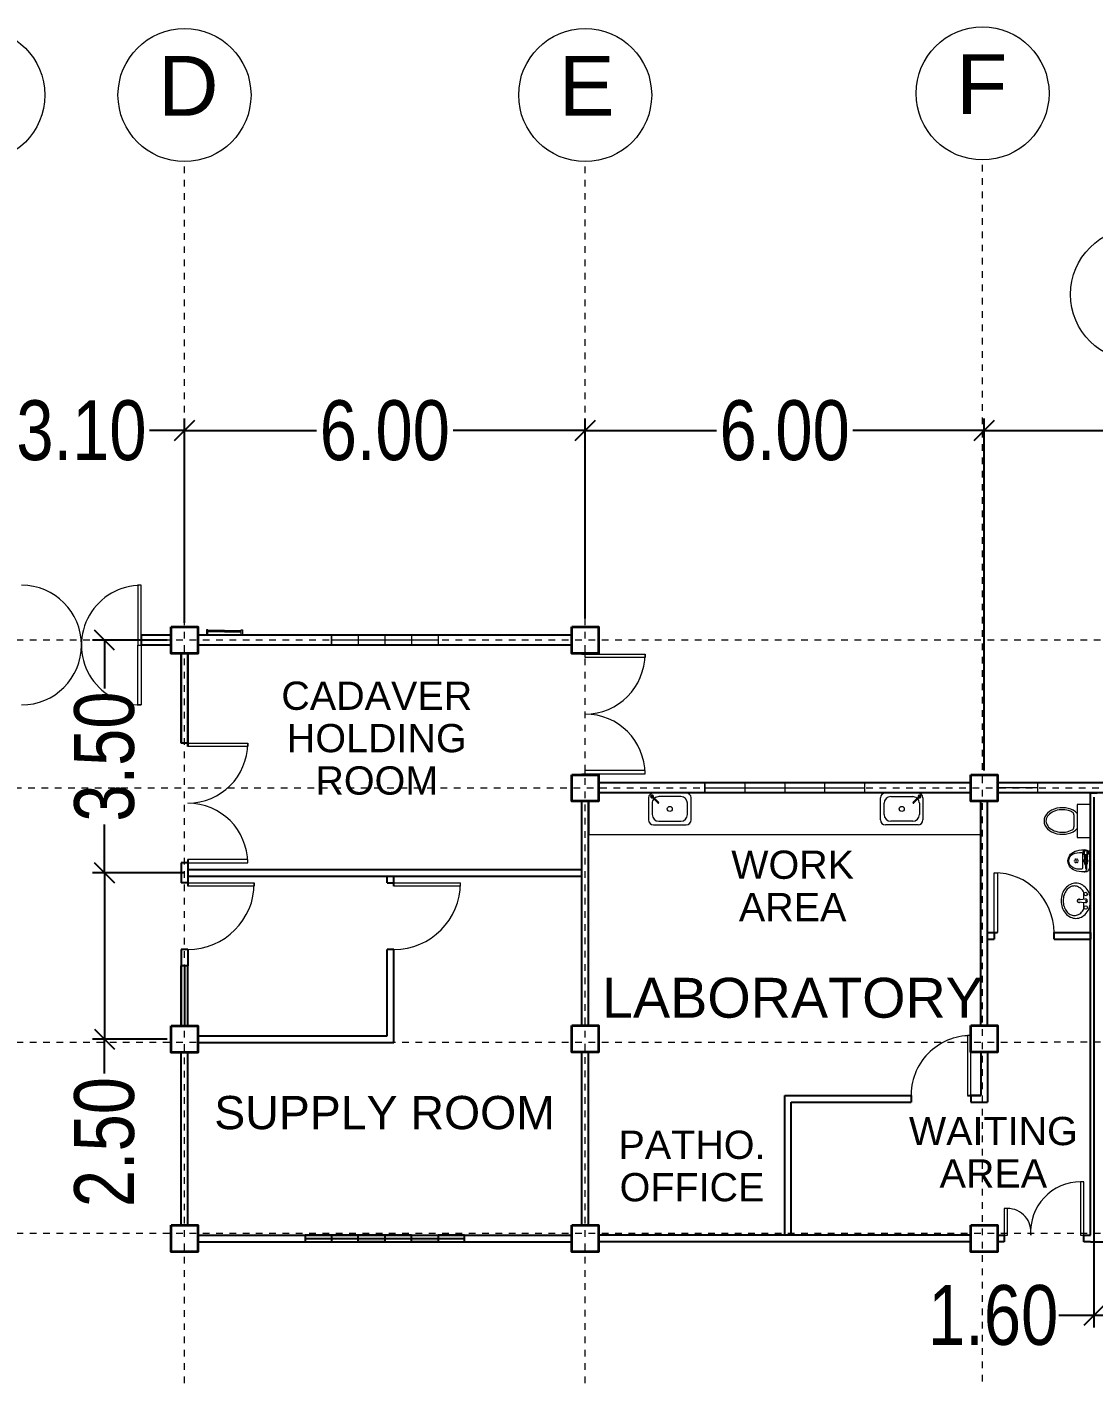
# Model space of a CAD drawing. Header units: millimetres. Extents: x 63005 to 126950, y 36019 to 74749.
# Drawn here: x 63070.4 to 63086.43, y 36330.57 to 36350.85 of the extents above; entities that cross this region are included whole.
import ezdxf

# ---------------------------------------------------------------- set-up
doc = ezdxf.new("R2010")
doc.units = ezdxf.units.MM
doc.header["$LTSCALE"] = 0.04
doc.linetypes.add('PHANTOM', pattern=[2.5, 1.25, -0.25, 0.25, -0.25, 0.25, -0.25])
doc.styles.get("Standard").update_dxf_attribs({"font": 'arial.ttf', "width": 0.8})
doc.styles.add('SWISSLT175', font='swissl.ttf', dxfattribs={"height": 0.175})
doc.dimstyles.new('dimension', dxfattribs={"dimtxt": 0.9, "dimasz": 0.3, "dimexe": 0.18, "dimexo": 0.0625, "dimgap": 0.09, "dimtad": 0, "dimzin": 0, "dimdsep": 46, "dimtxsty": 'Standard', "dimblk": 'OBLIQUE', "dimcen": 0.09, "dimclrd": 256, "dimclre": 256, "dimclrt": 256, "dimadec": 0, "dimazin": 0, "dimtfac": 1, "dimtofl": 0, "dimtmove": 0, "dimatfit": 3, "dimldrblk": 'OBLIQUE', "dimfxl": 1, "dimtolj": 1, "dimtzin": 0, "dimarcsym": 0})

# ---------------------------------------------------------------- blocks, each defined once
blk = doc.blocks.new('_Oblique')
at = {"color": 0, "linetype": 'ByBlock', "lineweight": -2}
blk.add_line((-0.5, -0.5), (0.5, 0.5), dxfattribs=at)
blk = doc.blocks.new('*D101')
at = {"lineweight": -2, "transparency": 16777216}
for p, q in [((63069.673, 36341.883), (63069.673, 36344.954)), ((63072.773, 36341.883), (63072.773, 36344.954)), ((63069.673, 36344.774), (63070.199, 36344.774)), ((63072.773, 36344.774), (63072.246, 36344.774))]:
    blk.add_line(p, q, dxfattribs=at)
at = {"layer": 'Defpoints', "color": 0, "lineweight": 25, "transparency": 16777216}
for p in [(63072.773, 36344.774), (63069.673, 36341.821), (63072.773, 36341.821)]:
    blk.add_point(p, dxfattribs=at)
at = {"lineweight": -2, "transparency": 16777216, "xscale": 0.3, "yscale": 0.3, "zscale": 0.3, "rotation": 180}
blk.add_blockref('_Oblique', (63069.673, 36344.774), dxfattribs=at)
at = {"lineweight": -2, "transparency": 16777216, "xscale": 0.3, "yscale": 0.3, "zscale": 0.3}
blk.add_blockref('_Oblique', (63072.773, 36344.774), dxfattribs=at)
at = {"lineweight": 5, "transparency": 16777216, "insert": (63071.223, 36344.774), "char_height": 0.9, "attachment_point": 5}
blk.add_mtext('\\A1;3.10', dxfattribs=at)
blk = doc.blocks.new('*D102')
at = {"lineweight": -2, "transparency": 16777216}
for p, q in [((63072.773, 36341.883), (63072.773, 36344.954)), ((63078.798, 36341.946), (63078.798, 36344.954)), ((63072.773, 36344.774), (63074.759, 36344.774)), ((63078.798, 36344.774), (63076.811, 36344.774))]:
    blk.add_line(p, q, dxfattribs=at)
at = {"layer": 'Defpoints', "color": 0, "lineweight": 25, "transparency": 16777216}
for p in [(63078.798, 36344.774), (63072.773, 36341.821), (63078.798, 36341.883)]:
    blk.add_point(p, dxfattribs=at)
at = {"lineweight": -2, "transparency": 16777216, "xscale": 0.3, "yscale": 0.3, "zscale": 0.3, "rotation": 180}
blk.add_blockref('_Oblique', (63072.773, 36344.774), dxfattribs=at)
at = {"lineweight": -2, "transparency": 16777216, "xscale": 0.3, "yscale": 0.3, "zscale": 0.3}
blk.add_blockref('_Oblique', (63078.798, 36344.774), dxfattribs=at)
at = {"lineweight": 5, "transparency": 16777216, "insert": (63075.785, 36344.774), "char_height": 0.9, "attachment_point": 5}
blk.add_mtext('\\A1;6.00', dxfattribs=at)
blk = doc.blocks.new('*D103')
at = {"lineweight": -2, "transparency": 16777216}
for p, q in [((63078.798, 36341.946), (63078.798, 36344.954)), ((63084.798, 36339.661), (63084.798, 36344.954)), ((63078.798, 36344.774), (63080.772, 36344.774)), ((63084.798, 36344.774), (63082.823, 36344.774))]:
    blk.add_line(p, q, dxfattribs=at)
at = {"layer": 'Defpoints', "color": 0, "lineweight": 25, "transparency": 16777216}
for p in [(63084.798, 36344.774), (63078.798, 36341.883), (63084.798, 36339.599)]:
    blk.add_point(p, dxfattribs=at)
at = {"lineweight": -2, "transparency": 16777216, "xscale": 0.3, "yscale": 0.3, "zscale": 0.3, "rotation": 180}
blk.add_blockref('_Oblique', (63078.798, 36344.774), dxfattribs=at)
at = {"lineweight": -2, "transparency": 16777216, "xscale": 0.3, "yscale": 0.3, "zscale": 0.3}
blk.add_blockref('_Oblique', (63084.798, 36344.774), dxfattribs=at)
at = {"lineweight": 5, "transparency": 16777216, "insert": (63081.798, 36344.774), "char_height": 0.9, "attachment_point": 5}
blk.add_mtext('\\A1;6.00', dxfattribs=at)
blk = doc.blocks.new('*D104')
at = {"lineweight": -2, "transparency": 16777216}
for p, q in [((63084.798, 36339.661), (63084.798, 36344.954)), ((63090.798, 36339.661), (63090.798, 36344.954)), ((63084.798, 36344.774), (63086.772, 36344.774)), ((63090.798, 36344.774), (63088.823, 36344.774))]:
    blk.add_line(p, q, dxfattribs=at)
at = {"layer": 'Defpoints', "color": 0, "lineweight": 25, "transparency": 16777216}
for p in [(63090.798, 36344.774), (63084.798, 36339.599), (63090.798, 36339.599)]:
    blk.add_point(p, dxfattribs=at)
at = {"lineweight": -2, "transparency": 16777216, "xscale": 0.3, "yscale": 0.3, "zscale": 0.3, "rotation": 180}
blk.add_blockref('_Oblique', (63084.798, 36344.774), dxfattribs=at)
at = {"lineweight": -2, "transparency": 16777216, "xscale": 0.3, "yscale": 0.3, "zscale": 0.3}
blk.add_blockref('_Oblique', (63090.798, 36344.774), dxfattribs=at)
at = {"lineweight": 5, "transparency": 16777216, "insert": (63087.798, 36344.774), "char_height": 0.9, "attachment_point": 5}
blk.add_mtext('\\A1;6.00', dxfattribs=at)
blk = doc.blocks.new('*D122')
at = {"lineweight": -2, "transparency": 16777216}
for p, q in [((63086.448, 36339.261), (63086.448, 36331.286)), ((63088.103, 36339.261), (63088.103, 36331.286)), ((63086.448, 36331.466), (63085.923, 36331.466)), ((63088.103, 36331.466), (63086.448, 36331.466))]:
    blk.add_line(p, q, dxfattribs=at)
at = {"layer": 'Defpoints', "color": 0, "lineweight": 25, "transparency": 16777216}
for p in [(63086.448, 36339.324), (63088.103, 36339.324), (63088.103, 36331.466)]:
    blk.add_point(p, dxfattribs=at)
at = {"lineweight": -2, "transparency": 16777216, "xscale": 0.3, "yscale": 0.3, "zscale": 0.3, "rotation": 180}
blk.add_blockref('_Oblique', (63086.448, 36331.466), dxfattribs=at)
at = {"lineweight": -2, "transparency": 16777216, "xscale": 0.3, "yscale": 0.3, "zscale": 0.3}
blk.add_blockref('_Oblique', (63088.103, 36331.466), dxfattribs=at)
at = {"lineweight": 5, "transparency": 16777216, "insert": (63084.933, 36331.466), "char_height": 0.9, "attachment_point": 5}
blk.add_mtext('\\A1;1.60', dxfattribs=at)
blk = doc.blocks.new('*D133')
at = {"lineweight": -2, "transparency": 16777216}
for p, q in [((63072.51, 36341.622), (63071.39, 36341.622)), ((63071.57, 36341.622), (63071.57, 36340.895)), ((63071.57, 36338.121), (63071.57, 36338.848)), ((63072.76, 36338.121), (63071.39, 36338.121))]:
    blk.add_line(p, q, dxfattribs=at)
at = {"layer": 'Defpoints', "color": 0, "lineweight": 25, "transparency": 16777216}
for p in [(63072.573, 36341.622), (63071.57, 36338.121), (63072.823, 36338.121)]:
    blk.add_point(p, dxfattribs=at)
at = {"lineweight": -2, "transparency": 16777216, "xscale": 0.3, "yscale": 0.3, "zscale": 0.3}
for p, rotation in [((63071.57, 36341.622), 90), ((63071.57, 36338.121), 270)]:
    blk.add_blockref('_Oblique', p, dxfattribs=dict(at, rotation=rotation))
at = {"lineweight": 5, "transparency": 16777216, "insert": (63071.57, 36339.871), "char_height": 0.9, "attachment_point": 5, "rotation": 90}
blk.add_mtext('\\A1;3.50', dxfattribs=at)
blk = doc.blocks.new('*D134')
at = {"lineweight": -2, "transparency": 16777216}
for p, q in [((63072.76, 36338.121), (63071.39, 36338.121)), ((63071.57, 36338.121), (63071.57, 36335.622)), ((63072.51, 36335.622), (63071.39, 36335.622)), ((63071.57, 36335.102), (63071.57, 36335.622))]:
    blk.add_line(p, q, dxfattribs=at)
at = {"layer": 'Defpoints', "color": 0, "lineweight": 25, "transparency": 16777216}
for p in [(63072.823, 36338.121), (63071.57, 36335.622), (63072.573, 36335.622)]:
    blk.add_point(p, dxfattribs=at)
at = {"lineweight": -2, "transparency": 16777216, "xscale": 0.3, "yscale": 0.3, "zscale": 0.3}
for p, rotation in [((63071.57, 36338.121), 90), ((63071.57, 36335.622), 270)]:
    blk.add_blockref('_Oblique', p, dxfattribs=dict(at, rotation=rotation))
at = {"lineweight": 5, "transparency": 16777216, "insert": (63071.57, 36334.072), "char_height": 0.9, "attachment_point": 5, "rotation": 90}
blk.add_mtext('\\A1;2.50', dxfattribs=at)

msp = doc.modelspace()

# ---------------------------------------------------------------- linework, layer by layer
at = {"color": 0, "linetype": 'PHANTOM', "lineweight": 5, "transparency": 33554495}
for p, q in [((63072.773, 36300.646), (63072.773, 36348.821)), ((63078.798, 36300.648), (63078.798, 36348.821)), ((63084.773, 36303.671), (63084.773, 36348.846)), ((63110.348, 36341.624), (63040.973, 36341.621)), ((63094.723, 36339.399), (63044.972, 36339.395)), ((63110.348, 36335.574), (63040.973, 36335.571)), ((63110.348, 36332.699), (63040.972, 36332.696))]:
    msp.add_line(p, q, dxfattribs=at)
at = {"color": 1, "lineweight": 13}
for p, q in [((63072.123, 36342.448), (63072.073, 36342.448)), ((63072.073, 36342.448), (63072.073, 36341.548)), ((63072.123, 36341.548), (63072.123, 36342.448)), ((63072.073, 36340.648), (63072.073, 36341.548)), ((63072.073, 36341.548), (63072.123, 36341.548)), ((63072.073, 36341.548), (63072.123, 36341.548)), ((63072.123, 36341.598), (63072.123, 36341.498)), ((63072.123, 36341.548), (63072.123, 36340.648)), ((63072.123, 36341.498), (63072.123, 36340.648)), ((63078.748, 36341.423), (63078.748, 36341.411)), ((63078.748, 36341.411), (63078.798, 36341.411)), ((63078.798, 36341.411), (63079.698, 36341.411)), ((63078.798, 36341.361), (63078.798, 36341.411)), ((63078.848, 36341.411), (63078.848, 36341.423)), ((63079.698, 36341.411), (63079.698, 36341.361)), ((63079.698, 36341.361), (63078.798, 36341.361)), ((63072.123, 36340.648), (63072.073, 36340.648)), ((63072.823, 36340.071), (63073.723, 36340.071)), ((63073.723, 36340.021), (63072.823, 36340.021)), ((63073.723, 36340.071), (63073.723, 36340.021)), ((63078.748, 36339.599), (63078.748, 36339.611)), ((63078.748, 36339.611), (63078.798, 36339.611)), ((63079.698, 36339.661), (63078.798, 36339.661)), ((63078.798, 36339.611), (63078.798, 36339.661)), ((63078.798, 36339.611), (63079.698, 36339.611)), ((63078.848, 36339.599), (63078.848, 36339.611)), ((63079.698, 36339.611), (63079.698, 36339.661)), ((63073.723, 36338.321), (63072.823, 36338.321)), ((63072.823, 36338.271), (63073.723, 36338.271)), ((63073.723, 36338.271), (63073.723, 36338.321)), ((63072.823, 36337.971), (63073.823, 36337.971)), ((63073.823, 36337.971), (63073.823, 36337.921)), ((63075.923, 36337.971), (63076.923, 36337.971)), ((63084.948, 36337.224), (63084.948, 36338.124)), ((63084.948, 36338.124), (63084.998, 36338.124)), ((63084.998, 36338.124), (63084.998, 36337.224)), ((63073.823, 36337.921), (63072.823, 36337.921)), ((63076.923, 36337.921), (63075.923, 36337.921)), ((63084.598, 36335.674), (63084.548, 36335.674)), ((63084.548, 36335.674), (63084.548, 36334.774)), ((63084.598, 36334.774), (63084.598, 36335.674))]:
    msp.add_line(p, q, dxfattribs=at)
at = {"color": 4, "lineweight": 25}
for p, q in [((63072.573, 36341.698), (63072.123, 36341.698)), ((63072.573, 36341.698), (63072.123, 36341.698)), ((63072.123, 36341.698), (63072.123, 36341.548)), ((63078.598, 36341.698), (63072.973, 36341.698)), ((63072.573, 36341.548), (63072.123, 36341.548)), ((63072.723, 36340.071), (63072.723, 36341.421)), ((63072.723, 36341.421), (63072.723, 36340.071)), ((63072.823, 36340.021), (63072.823, 36341.421)), ((63072.823, 36341.421), (63072.823, 36340.021)), ((63078.598, 36341.548), (63072.973, 36341.548)), ((63072.823, 36340.071), (63072.723, 36340.071)), ((63084.598, 36339.474), (63078.998, 36339.474)), ((63090.598, 36339.474), (63084.998, 36339.474)), ((63078.748, 36335.824), (63078.748, 36339.199)), ((63078.748, 36338.671), (63078.748, 36339.199)), ((63078.848, 36335.824), (63078.848, 36339.199)), ((63078.848, 36339.199), (63078.848, 36338.699)), ((63084.598, 36339.324), (63078.998, 36339.324)), ((63084.748, 36335.824), (63084.748, 36339.199)), ((63084.848, 36335.824), (63084.848, 36339.199)), ((63090.598, 36339.324), (63084.998, 36339.324)), ((63086.398, 36332.674), (63086.398, 36339.324)), ((63072.723, 36338.271), (63072.723, 36337.971)), ((63072.823, 36338.271), (63072.723, 36338.271)), ((63072.823, 36338.321), (63072.823, 36337.921)), ((63072.823, 36338.171), (63078.748, 36338.171)), ((63072.823, 36337.971), (63072.723, 36337.971)), ((63072.823, 36338.071), (63078.748, 36338.071)), ((63075.823, 36337.971), (63075.823, 36338.071)), ((63075.823, 36337.971), (63075.923, 36337.971)), ((63075.923, 36337.921), (63075.923, 36338.071)), ((63084.848, 36337.224), (63084.998, 36337.224)), ((63084.948, 36337.224), (63084.948, 36337.124)), ((63085.848, 36337.224), (63086.398, 36337.224)), ((63085.848, 36337.124), (63085.848, 36337.224)), ((63072.723, 36336.971), (63072.723, 36336.722)), ((63072.823, 36336.971), (63072.723, 36336.971)), ((63072.823, 36336.971), (63072.823, 36336.722)), ((63075.923, 36336.971), (63075.823, 36336.971)), ((63075.823, 36335.672), (63075.823, 36336.971)), ((63075.923, 36335.572), (63075.923, 36336.971)), ((63084.848, 36337.124), (63084.948, 36337.124)), ((63085.848, 36337.124), (63086.398, 36337.124)), ((63072.973, 36335.672), (63075.823, 36335.672)), ((63072.973, 36335.572), (63075.823, 36335.572)), ((63072.723, 36332.822), (63072.723, 36335.422)), ((63072.823, 36332.822), (63072.823, 36335.422)), ((63078.748, 36332.824), (63078.748, 36335.424)), ((63078.848, 36332.824), (63078.848, 36335.424)), ((63084.748, 36335.424), (63084.748, 36334.774)), ((63084.848, 36335.424), (63084.848, 36334.674)), ((63081.798, 36332.674), (63081.798, 36334.774)), ((63081.798, 36334.774), (63083.698, 36334.774)), ((63083.698, 36334.774), (63083.698, 36334.674)), ((63084.548, 36334.774), (63084.748, 36334.774)), ((63084.748, 36334.774), (63084.598, 36334.774)), ((63084.598, 36334.774), (63084.598, 36334.674)), ((63081.898, 36332.674), (63081.898, 36334.674)), ((63081.898, 36334.674), (63083.698, 36334.674)), ((63084.598, 36334.674), (63084.748, 36334.674)), ((63084.748, 36334.674), (63084.848, 36334.674)), ((63072.973, 36332.672), (63078.598, 36332.672)), ((63072.973, 36332.572), (63078.598, 36332.572)), ((63084.598, 36332.674), (63078.998, 36332.674)), ((63084.598, 36332.574), (63078.998, 36332.574)), ((63084.998, 36332.674), (63085.098, 36332.674)), ((63085.098, 36332.574), (63084.998, 36332.574)), ((63085.098, 36332.674), (63085.098, 36332.574)), ((63086.298, 36332.674), (63086.398, 36332.674)), ((63086.298, 36332.574), (63086.298, 36332.674)), ((63086.398, 36332.574), (63086.298, 36332.574)), ((63086.398, 36332.574), (63088.553, 36332.574))]:
    msp.add_line(p, q, dxfattribs=at)
at = {"color": 0, "lineweight": 9}
for p, q in [((63073.123, 36341.776), (63073.103, 36341.776)), ((63073.103, 36341.776), (63073.103, 36341.696)), ((63073.123, 36341.696), (63073.123, 36341.776)), ((63073.373, 36341.766), (63073.123, 36341.766)), ((63073.373, 36341.746), (63073.123, 36341.746)), ((63073.373, 36341.766), (63073.623, 36341.766)), ((63073.373, 36341.746), (63073.623, 36341.746)), ((63073.623, 36341.696), (63073.623, 36341.776)), ((63073.623, 36341.776), (63073.643, 36341.776)), ((63073.643, 36341.776), (63073.643, 36341.696)), ((63075.785, 36341.698), (63074.985, 36341.698)), ((63074.985, 36341.698), (63074.985, 36341.548)), ((63076.585, 36341.623), (63074.985, 36341.623)), ((63075.385, 36341.698), (63075.385, 36341.548)), ((63075.785, 36341.698), (63076.585, 36341.698)), ((63075.785, 36341.698), (63075.785, 36341.548)), ((63076.185, 36341.698), (63076.185, 36341.548)), ((63076.585, 36341.698), (63076.585, 36341.548)), ((63081.798, 36339.474), (63080.598, 36339.474)), ((63080.598, 36339.474), (63080.598, 36339.324)), ((63080.598, 36339.399), (63082.998, 36339.399)), ((63081.198, 36339.474), (63081.198, 36339.324)), ((63081.798, 36339.474), (63082.998, 36339.474)), ((63081.798, 36339.474), (63081.798, 36339.324)), ((63082.398, 36339.474), (63082.398, 36339.324)), ((63082.998, 36339.474), (63082.998, 36339.324)), ((63084.998, 36339.474), (63085.598, 36339.474)), ((63085.598, 36339.399), (63084.998, 36339.399)), ((63085.598, 36339.474), (63085.598, 36339.324)), ((63078.848, 36338.699), (63084.748, 36338.699))]:
    msp.add_line(p, q, dxfattribs=at)
at = {"lineweight": 9, "ltscale": 0.4}
for p, q in [((63079.751, 36339.249), (63079.751, 36338.919)), ((63079.798, 36339.264), (63079.889, 36339.173)), ((63079.81, 36339.277), (63079.901, 36339.186)), ((63080.316, 36339.324), (63079.826, 36339.324)), ((63080.236, 36339.269), (63079.906, 36339.269)), ((63080.391, 36338.919), (63080.391, 36339.249)), ((63083.238, 36338.919), (63083.238, 36339.249)), ((63083.313, 36339.324), (63083.803, 36339.324)), ((63083.393, 36339.269), (63083.723, 36339.269)), ((63083.819, 36339.277), (63083.728, 36339.186)), ((63083.831, 36339.264), (63083.74, 36339.173)), ((63083.878, 36339.249), (63083.878, 36338.919)), ((63079.806, 36339.169), (63079.806, 36338.999)), ((63080.336, 36338.999), (63080.336, 36339.169)), ((63083.293, 36338.999), (63083.293, 36339.169)), ((63083.823, 36339.169), (63083.823, 36338.999)), ((63079.826, 36338.844), (63080.316, 36338.844)), ((63079.906, 36338.899), (63080.236, 36338.899)), ((63083.803, 36338.844), (63083.313, 36338.844)), ((63083.723, 36338.899), (63083.393, 36338.899))]:
    msp.add_line(p, q, dxfattribs=at)
at = {"color": 0, "lineweight": -2}
for p, q in [((63086.398, 36339.324), (63086.498, 36339.324)), ((63086.398, 36337.224), (63086.398, 36337.124)), ((63072.723, 36335.822), (63072.723, 36336.722)), ((63072.723, 36336.722), (63072.723, 36335.822)), ((63072.823, 36336.722), (63072.723, 36336.722)), ((63072.773, 36336.722), (63072.773, 36335.822)), ((63072.823, 36335.822), (63072.823, 36336.722)), ((63072.823, 36335.822), (63072.823, 36336.722)), ((63075.823, 36335.572), (63075.923, 36335.572)), ((63075.785, 36332.672), (63074.585, 36332.672)), ((63074.585, 36332.672), (63074.585, 36332.572)), ((63074.585, 36332.622), (63076.985, 36332.622)), ((63074.585, 36332.572), (63076.985, 36332.572)), ((63075.385, 36332.672), (63074.985, 36332.672)), ((63074.985, 36332.672), (63074.985, 36332.572)), ((63075.385, 36332.572), (63075.385, 36332.672)), ((63075.785, 36332.572), (63075.385, 36332.572)), ((63076.185, 36332.672), (63075.785, 36332.672)), ((63075.785, 36332.672), (63075.785, 36332.572)), ((63076.185, 36332.572), (63076.185, 36332.672)), ((63076.585, 36332.572), (63076.185, 36332.572)), ((63076.985, 36332.672), (63076.585, 36332.672)), ((63076.585, 36332.672), (63076.585, 36332.572)), ((63076.985, 36332.572), (63076.985, 36332.672))]:
    msp.add_line(p, q, dxfattribs=at)
at = {"lineweight": 9}
for p, q in [((63086.148, 36338.993), (63086.148, 36338.812)), ((63086.398, 36339.152), (63086.198, 36339.152)), ((63086.198, 36339.152), (63086.198, 36338.652)), ((63086.398, 36338.652), (63086.398, 36339.152)), ((63086.198, 36338.652), (63086.398, 36338.652)), ((63086.285, 36338.439), (63086.283, 36338.439)), ((63086.285, 36338.408), (63086.283, 36338.408)), ((63086.285, 36338.405), (63086.285, 36338.441)), ((63086.293, 36338.438), (63086.285, 36338.438)), ((63086.293, 36338.429), (63086.285, 36338.429)), ((63086.293, 36338.417), (63086.285, 36338.417)), ((63086.293, 36338.408), (63086.285, 36338.408)), ((63086.303, 36338.444), (63086.288, 36338.444)), ((63086.303, 36338.402), (63086.288, 36338.402)), ((63086.293, 36338.438), (63086.293, 36338.444)), ((63086.293, 36338.417), (63086.293, 36338.429)), ((63086.293, 36338.402), (63086.293, 36338.408)), ((63086.303, 36338.402), (63086.303, 36338.444)), ((63086.303, 36338.38), (63086.303, 36338.368)), ((63086.307, 36338.396), (63086.307, 36338.447)), ((63086.308, 36338.396), (63086.307, 36338.396)), ((63086.308, 36338.396), (63086.348, 36338.396)), ((63086.308, 36338.396), (63086.308, 36338.382)), ((63086.347, 36338.382), (63086.308, 36338.382)), ((63086.347, 36338.367), (63086.308, 36338.367)), ((63086.311, 36338.367), (63086.311, 36338.353)), ((63086.314, 36338.38), (63086.314, 36338.368)), ((63086.317, 36338.38), (63086.314, 36338.38)), ((63086.317, 36338.368), (63086.314, 36338.368)), ((63086.317, 36338.38), (63086.317, 36338.368)), ((63086.339, 36338.38), (63086.339, 36338.368)), ((63086.342, 36338.38), (63086.339, 36338.38)), ((63086.342, 36338.368), (63086.339, 36338.368)), ((63086.342, 36338.38), (63086.342, 36338.368)), ((63086.345, 36338.367), (63086.345, 36338.353)), ((63086.348, 36338.396), (63086.348, 36338.382)), ((63086.348, 36338.396), (63086.349, 36338.396)), ((63086.349, 36338.396), (63086.349, 36338.447)), ((63086.367, 36338.444), (63086.351, 36338.444)), ((63086.367, 36338.402), (63086.351, 36338.402)), ((63086.353, 36338.38), (63086.353, 36338.368)), ((63086.357, 36338.435), (63086.357, 36338.444)), ((63086.367, 36338.435), (63086.357, 36338.435)), ((63086.357, 36338.413), (63086.357, 36338.433)), ((63086.367, 36338.433), (63086.357, 36338.433)), ((63086.367, 36338.413), (63086.357, 36338.413)), ((63086.357, 36338.402), (63086.357, 36338.411)), ((63086.367, 36338.411), (63086.357, 36338.411)), ((63086.367, 36338.433), (63086.367, 36338.435)), ((63086.367, 36338.411), (63086.367, 36338.413)), ((63086.37, 36338.407), (63086.37, 36338.44)), ((63086.382, 36338.439), (63086.37, 36338.439)), ((63086.382, 36338.408), (63086.37, 36338.408)), ((63086.394, 36338.458), (63086.386, 36338.456)), ((63086.394, 36338.388), (63086.386, 36338.39)), ((63086.394, 36338.388), (63086.394, 36338.458)), ((63086.398, 36338.458), (63086.394, 36338.458)), ((63086.398, 36338.388), (63086.394, 36338.388)), ((63086.398, 36338.388), (63086.398, 36338.458)), ((63086.302, 36338.313), (63086.302, 36338.292)), ((63086.324, 36338.33), (63086.306, 36338.319)), ((63086.306, 36338.286), (63086.324, 36338.275)), ((63086.348, 36338.353), (63086.307, 36338.353)), ((63086.307, 36338.353), (63086.307, 36338.321)), ((63086.348, 36338.35), (63086.307, 36338.35)), ((63086.309, 36338.27), (63086.309, 36338.259)), ((63086.312, 36338.28), (63086.312, 36338.278)), ((63086.313, 36338.278), (63086.313, 36338.275)), ((63086.314, 36338.274), (63086.313, 36338.275)), ((63086.342, 36338.272), (63086.313, 36338.272)), ((63086.342, 36338.258), (63086.313, 36338.258)), ((63086.313, 36338.258), (63086.313, 36338.248)), ((63086.343, 36338.248), (63086.313, 36338.248)), ((63086.313, 36338.248), (63086.314, 36338.244)), ((63086.341, 36338.244), (63086.314, 36338.244)), ((63086.317, 36338.27), (63086.317, 36338.259)), ((63086.319, 36338.27), (63086.317, 36338.27)), ((63086.319, 36338.259), (63086.317, 36338.259)), ((63086.319, 36338.27), (63086.319, 36338.259)), ((63086.323, 36338.24), (63086.32, 36338.191)), ((63086.333, 36338.24), (63086.323, 36338.24)), ((63086.349, 36338.319), (63086.331, 36338.33)), ((63086.331, 36338.275), (63086.349, 36338.286)), ((63086.333, 36338.24), (63086.336, 36338.191)), ((63086.336, 36338.27), (63086.336, 36338.259)), ((63086.338, 36338.27), (63086.336, 36338.27)), ((63086.338, 36338.259), (63086.336, 36338.259)), ((63086.336, 36338.244), (63086.336, 36338.17)), ((63086.338, 36338.27), (63086.338, 36338.259)), ((63086.343, 36338.275), (63086.341, 36338.275)), ((63086.341, 36338.244), (63086.343, 36338.248)), ((63086.343, 36338.278), (63086.343, 36338.275)), ((63086.343, 36338.258), (63086.343, 36338.248)), ((63086.344, 36338.28), (63086.344, 36338.278)), ((63086.346, 36338.27), (63086.346, 36338.259)), ((63086.348, 36338.353), (63086.348, 36338.321)), ((63086.353, 36338.292), (63086.353, 36338.313)), ((63086.296, 36337.727), (63086.296, 36337.829)), ((63086.2, 36337.717), (63086.322, 36337.73)), ((63086.2, 36337.688), (63086.322, 36337.675))]:
    msp.add_line(p, q, dxfattribs=at)
at = {"color": 4, "lineweight": 35}
for points in [[(63072.573, 36341.821), (63072.973, 36341.821), (63072.973, 36341.421), (63072.573, 36341.421)], [(63078.598, 36341.823), (63078.998, 36341.823), (63078.998, 36341.423), (63078.598, 36341.423)], [(63078.598, 36339.599), (63078.998, 36339.599), (63078.998, 36339.199), (63078.598, 36339.199)], [(63084.598, 36339.599), (63084.998, 36339.599), (63084.998, 36339.199), (63084.598, 36339.199)], [(63072.573, 36335.822), (63072.973, 36335.822), (63072.973, 36335.422), (63072.573, 36335.422)], [(63078.598, 36335.824), (63078.998, 36335.824), (63078.998, 36335.424), (63078.598, 36335.424)], [(63084.598, 36335.824), (63084.998, 36335.824), (63084.998, 36335.424), (63084.598, 36335.424)], [(63072.573, 36332.822), (63072.973, 36332.822), (63072.973, 36332.422), (63072.573, 36332.422)], [(63078.598, 36332.824), (63078.998, 36332.824), (63078.998, 36332.424), (63078.598, 36332.424)], [(63084.598, 36332.824), (63084.998, 36332.824), (63084.998, 36332.424), (63084.598, 36332.424)]]:
    msp.add_lwpolyline(points, close=True, dxfattribs=at)
at = {"lineweight": 9}
for points in [[(63074.985, 36341.698), (63076.585, 36341.698), (63076.585, 36341.548), (63074.985, 36341.548)], [(63080.598, 36339.474), (63082.998, 36339.474), (63082.998, 36339.324), (63080.598, 36339.324)], [(63084.998, 36339.474), (63085.598, 36339.474), (63085.598, 36339.324), (63084.998, 36339.324)], [(63074.585, 36332.672), (63076.985, 36332.672), (63076.985, 36332.572), (63074.585, 36332.572)]]:
    msp.add_lwpolyline(points, close=True, dxfattribs=at)
for points in [[(63086.38, 36338.199, -0.232594), (63086.356, 36338.147, -0.150533), (63086.329, 36338.137, -0.085973), (63086.191, 36338.15, -0.343308), (63086.058, 36338.302, -0.343308), (63086.191, 36338.455, -0.085973), (63086.329, 36338.468, -0.150533), (63086.356, 36338.457, -0.09464), (63086.372, 36338.439)], [(63086.38, 36338.408, -0.007835), (63086.38, 36338.406), (63086.38, 36338.199, -0.232594)], [(63086.156, 36337.925, 0.124838), (63086.093, 36337.909, 0.105788), (63086.035, 36337.86, 0.086697), (63085.999, 36337.79, 0.076776), (63085.986, 36337.702, 0.076776), (63085.999, 36337.615, 0.086697), (63086.035, 36337.545, 0.105788), (63086.093, 36337.496, 0.124838), (63086.156, 36337.48, 0.124838), (63086.218, 36337.496, 0.105788), (63086.276, 36337.545, 0.040067), (63086.296, 36337.576), (63086.296, 36337.678, 0.040067)]]:
    msp.add_lwpolyline(points, format="xyb", dxfattribs=at)
for points in [[(63086.135, 36338.408, -0.107696), (63086.262, 36338.429, -0.398633), (63086.276, 36338.414), (63086.276, 36338.302), (63086.276, 36338.191, -0.398633), (63086.262, 36338.176, -0.107696), (63086.135, 36338.197, -0.267529), (63086.07, 36338.302, -0.267529)], [(63086.177, 36337.967, 0.11576), (63086.094, 36337.948, 0.104047), (63086.02, 36337.89, 0.090875), (63085.973, 36337.806, 0.083344), (63085.956, 36337.702, 0.083344), (63085.973, 36337.599, 0.090875), (63086.02, 36337.515, 0.104047), (63086.094, 36337.457, 0.11576), (63086.177, 36337.437, 0.11576), (63086.259, 36337.457, 0.104047), (63086.333, 36337.515, 0.090875), (63086.38, 36337.599, 0.083344), (63086.398, 36337.702, 0.083344), (63086.38, 36337.806, 0.090875), (63086.333, 36337.89, 0.104047), (63086.259, 36337.948, 0.11576)]]:
    msp.add_lwpolyline(points, format="xyb", close=True, dxfattribs=at)
for points in [[(63086.382, 36338.406), (63086.38, 36338.406)], [(63086.38, 36338.199), (63086.398, 36338.199), (63086.398, 36338.388)], [(63086.313, 36338.273), (63086.343, 36338.274)], [(63086.314, 36338.274), (63086.313, 36338.273), (63086.314, 36338.272)], [(63086.341, 36338.275), (63086.343, 36338.274), (63086.341, 36338.273)], [(63086.343, 36338.272), (63086.343, 36338.272), (63086.341, 36338.273)]]:
    msp.add_lwpolyline(points, dxfattribs=at)
at = {"color": 1, "lineweight": 13, "ltscale": 0.03}
for points in [[(63086.248, 36332.674), (63086.298, 36332.674), (63086.298, 36333.474), (63086.248, 36333.474)], [(63085.098, 36332.674), (63085.148, 36332.674), (63085.148, 36333.074), (63085.098, 36333.074)]]:
    msp.add_lwpolyline(points, close=True, dxfattribs=at)
at = {"color": 0, "lineweight": 5, "transparency": 33554687}
for centre in [(63069.673, 36349.821), (63072.773, 36349.821), (63078.798, 36349.821), (63084.773, 36349.846), (63087.098, 36346.823)]:
    msp.add_circle(centre, 1, dxfattribs=at)
at = {"lineweight": 9, "ltscale": 0.4}
for centre in [(63080.071, 36339.084), (63083.558, 36339.084)]:
    msp.add_circle(centre, 0.0375, dxfattribs=at)
at = {"lineweight": 9}
for centre, radius in [((63086.158, 36338.302), 0.004), ((63086.171, 36338.327), 0.004), ((63086.171, 36338.277), 0.004), ((63086.183, 36338.302), 0.004), ((63086.196, 36338.327), 0.004), ((63086.196, 36338.277), 0.004), ((63086.208, 36338.302), 0.004), ((63086.328, 36338.302), 0.0125), ((63086.325, 36337.804), 0.0255), ((63086.325, 36337.601), 0.0255), ((63086.331, 36337.702), 0.0095)]:
    msp.add_circle(centre, radius, dxfattribs=at)
at = {"color": 1, "lineweight": 13}
for centre, radius, start, end in [((63070.323, 36341.548), 0.9, 270.0079, 90), ((63072.123, 36341.548), 0.9, 90, 270.0009), ((63078.798, 36341.411), 0.9, 270, 0), ((63078.798, 36339.611), 0.9, 0, 90), ((63072.823, 36340.071), 0.9, 270, 0), ((63072.823, 36338.271), 0.9, 0, 90), ((63072.823, 36337.971), 1, 270, 0), ((63075.923, 36337.971), 1, 270, 0), ((63084.948, 36337.224), 0.9, 0, 90), ((63084.598, 36334.774), 0.9, 90, 181.5911)]:
    msp.add_arc(centre, radius, start, end, dxfattribs=at)
at = {"lineweight": 9, "ltscale": 0.4}
for centre, radius, start, end in [((63079.826, 36339.249), 0.075, 90, 180), ((63079.804, 36339.271), 0.0217, 338.7565, 291.2435), ((63079.804, 36339.271), 0.0145, 352.0499, 277.9501), ((63079.804, 36339.271), 0.00874, 45, 225), ((63079.906, 36339.169), 0.1, 140.0132, 180), ((63079.906, 36339.169), 0.1, 90, 129.9868), ((63079.895, 36339.179), 0.00874, 225, 45), ((63080.236, 36339.169), 0.1, 0, 90), ((63080.316, 36339.249), 0.075, 0, 90), ((63083.313, 36339.249), 0.075, 90, 180), ((63083.393, 36339.169), 0.1, 90, 180), ((63083.723, 36339.169), 0.1, 50.0132, 90), ((63083.734, 36339.179), 0.00874, 135, 315), ((63083.723, 36339.169), 0.1, 0, 39.9868), ((63083.803, 36339.249), 0.075, 0, 90), ((63083.825, 36339.271), 0.0217, 248.7565, 201.2435), ((63083.825, 36339.271), 0.0145, 262.0499, 187.9501), ((63083.825, 36339.271), 0.00874, 315, 135), ((63079.906, 36338.999), 0.1, 180, 270), ((63080.236, 36338.999), 0.1, 270, 0), ((63083.393, 36338.999), 0.1, 180, 270), ((63083.723, 36338.999), 0.1, 270, 0), ((63079.826, 36338.919), 0.075, 180, 270), ((63080.316, 36338.919), 0.075, 270, 0), ((63083.313, 36338.919), 0.075, 180, 270), ((63083.803, 36338.919), 0.075, 270, 0)]:
    msp.add_arc(centre, radius, start, end, dxfattribs=at)
at = {"lineweight": 9}
for centre, radius, start, end in [((63086.098, 36338.993), 0.05, 0, 61.8499), ((63086.098, 36338.812), 0.05, 298.0084, 360), ((63086.401, 36338.423), 0.121, 173.6816, 186.3184), ((63086.283, 36338.436), 0.0025, 90, 173.6816), ((63086.283, 36338.41), 0.0025, 186.3184, 270), ((63086.288, 36338.441), 0.003, 90, 180), ((63086.288, 36338.405), 0.003, 180, 270), ((63086.293, 36338.441), 0.003, 269.8857, 90.1143), ((63086.289, 36338.423), 0.00749, 306.7784, 53.2216), ((63086.293, 36338.405), 0.003, 269.8857, 90.1143), ((63086.301, 36338.434), 0.035, 27.791, 92.6777), ((63086.302, 36338.449), 0.00506, 274.2093, 329.8014), ((63086.302, 36338.397), 0.00506, 30.1986, 85.7907), ((63086.308, 36338.371), 0.0108, 59.4898, 120.5102), ((63086.308, 36338.378), 0.0108, 239.4898, 300.5102), ((63086.328, 36338.394), 0.0571, 68.4314, 111.5686), ((63086.328, 36338.432), 0.0362, 234.5632, 305.4368), ((63086.328, 36338.341), 0.0411, 74.4697, 105.5303), ((63086.328, 36338.408), 0.0411, 254.4697, 285.5303), ((63086.347, 36338.371), 0.0108, 59.4898, 120.5102), ((63086.347, 36338.378), 0.0108, 239.4898, 300.5102), ((63086.351, 36338.446), 0.002, 180, 270), ((63086.351, 36338.4), 0.002, 90, 180), ((63086.361, 36338.44), 0.00606, 132.075, 227.925), ((63086.381, 36338.423), 0.026, 157.3801, 202.6199), ((63086.361, 36338.407), 0.00606, 132.075, 227.925), ((63086.364, 36338.44), 0.0053, 301.8908, 58.1092), ((63086.348, 36338.423), 0.0212, 331.9275, 28.0725), ((63086.364, 36338.407), 0.0053, 301.8908, 58.1092), ((63086.647, 36338.423), 0.265, 173.4065, 186.5935), ((63086.386, 36338.453), 0.003, 104.0362, 173.4065), ((63086.386, 36338.393), 0.003, 186.5935, 255.9638), ((63086.328, 36338.302), 0.0325, 129.1069, 243.6391), ((63086.328, 36338.302), 0.0275, 157.5536, 202.4464), ((63086.301, 36338.17), 0.035, 267.3223, 0), ((63086.328, 36338.302), 0.0275, 142.4464, 157.5536), ((63086.328, 36338.302), 0.0275, 202.4464, 217.5536), ((63086.328, 36338.302), 0.0275, 97.5536, 142.4464), ((63086.328, 36338.302), 0.0275, 217.5536, 262.4464), ((63086.328, 36338.259), 0.0715, 73.3487, 106.6513), ((63086.313, 36338.266), 0.00608, 48.8879, 131.1121), ((63086.313, 36338.264), 0.00608, 228.8879, 311.1121), ((63086.328, 36338.315), 0.04, 246.4023, 293.5977), ((63086.328, 36338.247), 0.0248, 69.984, 110.016), ((63086.328, 36338.283), 0.0248, 249.984, 290.016), ((63086.324, 36338.244), 0.00459, 183.8535, 249.8863), ((63086.322, 36338.191), 0.002, 176.6073, 254.1433), ((63086.328, 36338.211), 0.0236, 254.1433, 285.8567), ((63086.328, 36338.302), 0.0275, 82.4464, 97.5536), ((63086.328, 36338.302), 0.0275, 262.4464, 277.5536), ((63086.328, 36338.302), 0.0275, 37.5536, 82.4464), ((63086.328, 36338.302), 0.0275, 277.5536, 322.4464), ((63086.331, 36338.244), 0.00459, 290.1137, 356.1465), ((63086.334, 36338.191), 0.002, 285.8567, 3.3927), ((63086.342, 36338.266), 0.00608, 48.8879, 131.1121), ((63086.342, 36338.264), 0.00608, 228.8879, 311.1121), ((63086.328, 36338.302), 0.0325, 294.653, 50.8931), ((63086.328, 36338.302), 0.0275, 22.4464, 37.5536), ((63086.328, 36338.302), 0.0275, 322.4464, 337.5536), ((63086.328, 36338.302), 0.0275, 337.5536, 22.4464), ((63086.156, 36337.794), 0.131, 61.5364, 90), ((63086.132, 36337.75), 0.181, 37.3815, 61.5364), ((63086.094, 36337.721), 0.228, 28.2037, 37.3815), ((63086.223, 36337.702), 0.025, 161.3793, 198.6207), ((63086.293, 36337.702), 0.0948, 171.2026, 188.7974), ((63086.223, 36337.702), 0.025, 48.7978, 143.6932), ((63086.223, 36337.702), 0.025, 216.3068, 311.2022), ((63086.325, 36337.702), 0.028, 263.7545, 96.2455)]:
    msp.add_arc(centre, radius, start, end, dxfattribs=at)
at = {"color": 1, "lineweight": 13, "ltscale": 0.03}
for centre, radius, start, end in [((63086.248, 36332.722), 0.752, 90, 183.6952), ((63085.148, 36332.721), 0.353, 352.3719, 90)]:
    msp.add_arc(centre, radius, start, end, dxfattribs=at)
at = {"lineweight": 9}
msp.add_ellipse((63085.973, 36338.902), major_axis=(0.275, 0), ratio=0.727273, start_param=0.612555, end_param=5.670631, dxfattribs=at)
msp.add_open_spline([(63086.121, 36339.037), (63086.105, 36339.046), (63086.087, 36339.053), (63085.996, 36339.08), (63085.908, 36339.075), (63085.777, 36339.017), (63085.735, 36338.967), (63085.722, 36338.869), (63085.748, 36338.817), (63085.859, 36338.743), (63085.943, 36338.725), (63086.057, 36338.741), (63086.092, 36338.752), (63086.121, 36338.768)], degree=3, knots=[0.937253, 0.937253, 0.937253, 0.937253, 1.185372, 1.185372, 2.113864, 2.113864, 3.042356, 3.042356, 3.970847, 3.970847, 4.899339, 4.899339, 5.346062, 5.346062, 5.346062, 5.346062], dxfattribs=at)
msp.add_point((63086.398, 36338.302), dxfattribs=at)

# ---------------------------------------------------------------- texts
at = {"color": 0, "lineweight": 5, "transparency": 33554687}
for s, p in [('D', (63072.377, 36349.511)), ('E', (63078.402, 36349.511)), ('F', (63084.377, 36349.536))]:
    msp.add_text(s, height=0.9, dxfattribs=at).set_placement(p)
at = {"color": 0, "lineweight": -2, "ltscale": 0.4, "attachment_point": 5, "line_spacing_factor": 0.9, "style": 'SWISSLT175'}
for s, insert, char_height in [('CADAVER \\PHOLDING\\PROOM', (63075.664, 36340.146), 0.425), ('WORK\\PAREA', (63081.918, 36337.926), 0.425), ('LABORATORY', (63081.915, 36336.239), 0.6), ('SUPPLY ROOM', (63075.782, 36334.513), 0.5), ('WAITING\\PAREA', (63084.936, 36333.92), 0.425), ('PATHO.\\POFFICE', (63080.404, 36333.71), 0.425)]:
    msp.add_mtext(s, dxfattribs=dict(at, insert=insert, char_height=char_height))

# ---------------------------------------------------------------- dimensions: what is measured, and where the dimension line sits
at = {"color": 0, "lineweight": 5, "transparency": 33554559}
for base, p1, p2, picture, middle in [((63072.773, 36344.774), (63069.673, 36341.821), (63072.773, 36341.821), '*D101', (63071.223, 36344.774)), ((63084.798, 36344.774), (63078.798, 36341.883), (63084.798, 36339.599), '*D103', (63081.798, 36344.774)), ((63090.798, 36344.774), (63084.798, 36339.599), (63090.798, 36339.599), '*D104', (63087.798, 36344.774))]:
    dim = msp.add_linear_dim(base=base, p1=p1, p2=p2, dimstyle='dimension', override={"dimtmove": 1}, dxfattribs=at)
    dim.commit()
    dim.dimension.update_dxf_attribs({"geometry": picture, "text_midpoint": middle})
dim = msp.add_linear_dim(base=(63078.798, 36344.774), p1=(63072.773, 36341.821), p2=(63078.798, 36341.883), text='6.00', dimstyle='dimension', override={"dimtmove": 1}, dxfattribs=at)
dim.commit()
dim.dimension.update_dxf_attribs({"geometry": '*D102', "text_midpoint": (63075.785, 36344.774)})
dim = msp.add_linear_dim(base=(63071.57, 36338.121), p1=(63072.573, 36341.622), p2=(63072.823, 36338.121), angle=90, dimstyle='dimension', dxfattribs=at)
dim.commit()
dim.dimension.update_dxf_attribs({"geometry": '*D133', "text_midpoint": (63071.57, 36339.871)})
dim = msp.add_linear_dim(base=(63088.103, 36331.466), p1=(63086.448, 36339.324), p2=(63088.103, 36339.324), text='1.60', dimstyle='dimension', dxfattribs=at)
dim.commit()
dim.dimension.update_dxf_attribs({"geometry": '*D122', "text_midpoint": (63084.933, 36331.466), "dimtype": 160})
dim = msp.add_linear_dim(base=(63071.57, 36335.622), p1=(63072.823, 36338.121), p2=(63072.573, 36335.622), angle=90, dimstyle='dimension', override={"dimtmove": 1}, dxfattribs=at)
dim.commit()
dim.dimension.update_dxf_attribs({"geometry": '*D134', "text_midpoint": (63071.57, 36334.072), "dimtype": 160})

doc.saveas('drawing.dxf')
